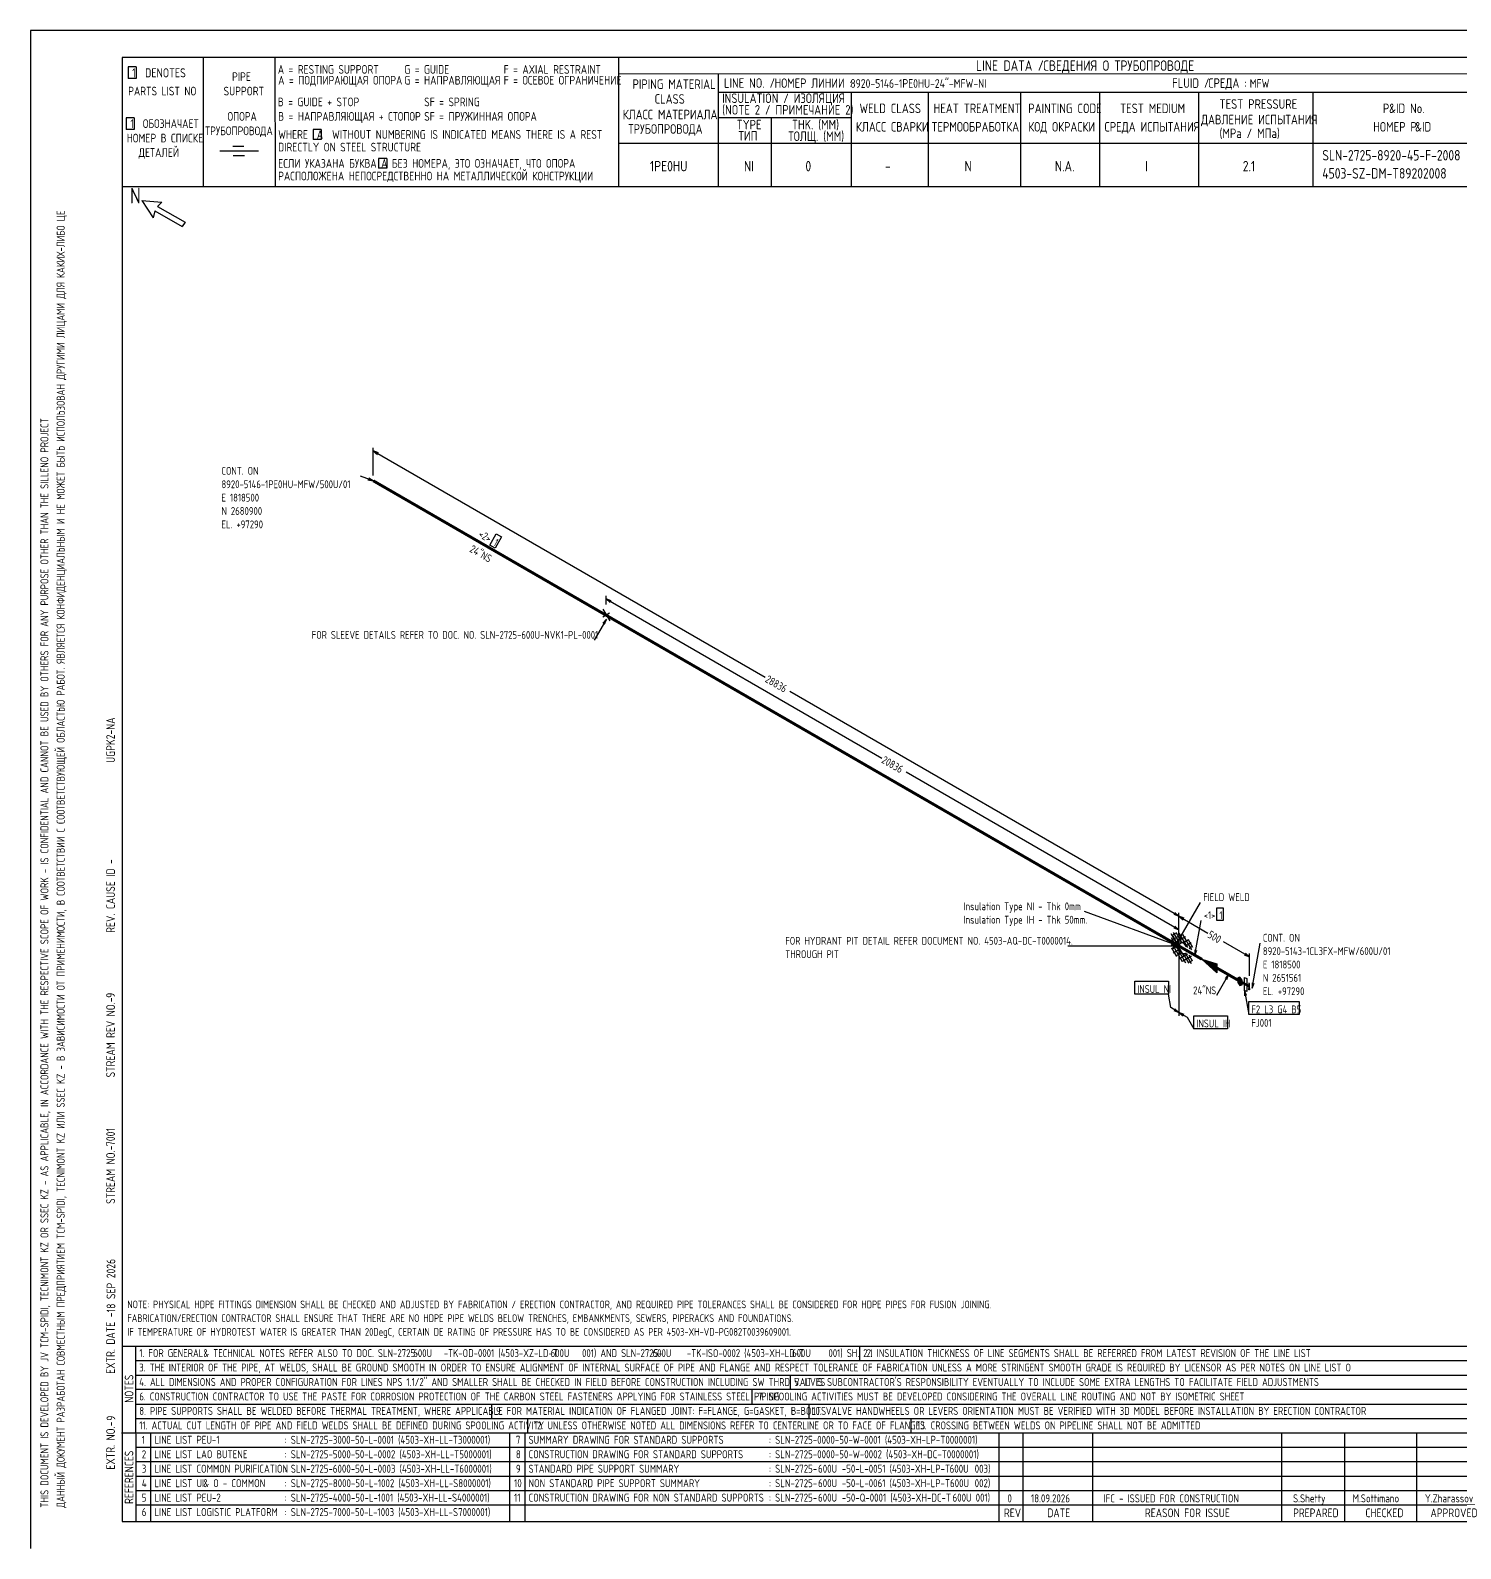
# Model space of a CAD drawing. Extents: x -1005 to 594, y -998 to 420.
# Drawn here: x 0 to 395.7, y 0 to 420 of the extents above; entities that cross this region are included whole.
import ezdxf

# ---------------------------------------------------------------- set-up
doc = ezdxf.new("R2010")
doc.units = 0
doc.styles.add('TTFN17', font='GOST type A')

msp = doc.modelspace()

# ---------------------------------------------------------------- linework, layer by layer
at = {"layer": 'GT_1', "flags": 128}
for points in [[(0, 420), (0, 0)], [(594, 420), (0, 420)], [(589.1, 412.5), (25.4, 412.5)], [(25.4, 412.5), (25.4, 7.5)], [(47.8, 412.5), (47.8, 376.7)], [(67.6, 412.5), (67.7, 376.7)], [(162.7, 412.5), (162.7, 376.7)], [(29.3, 409.9), (27.1, 409.9)], [(27.1, 409.9), (27.1, 406.7)], [(29.3, 409.9), (29.3, 406.7)], [(589.1, 408), (162.7, 407.9)], [(190.3, 407.8), (190.3, 376.7)], [(29.3, 406.7), (27.1, 406.7)], [(190.3, 402.9), (402.7, 402.9)], [(227.1, 402.9), (227.1, 376.7)], [(248.4, 402.9), (248.4, 376.8)], [(273.9, 402.9), (273.9, 376.7)], [(295.8, 402.9), (295.8, 376.7)], [(323.2, 402.9), (323.2, 376.7)], [(354.8, 402.9), (354.8, 376.8)], [(28.7, 395.8), (26.5, 395.8)], [(26.5, 395.8), (26.5, 392.6)], [(28.7, 395.8), (28.7, 392.6)], [(227.1, 395.8), (190.3, 395.8)], [(205, 395.8), (205, 376.7)], [(28.7, 392.6), (26.5, 392.6)], [(80.5, 392.6), (78.2, 392.6)], [(78.2, 392.6), (78.2, 389.8)], [(80.5, 392.6), (80.5, 389.8)], [(63.1, 386.6), (52.4, 386.6)], [(59.1, 387.9), (56, 387.9)], [(80.5, 389.8), (78.2, 389.8)], [(230.2, 388.7), (162.7, 388.7)], [(402.7, 388.7), (226.9, 388.7)], [(59.2, 385.3), (56.1, 385.3)], [(98.6, 384.6), (96.3, 384.6)], [(96.3, 384.6), (96.3, 381.9)], [(98.6, 384.6), (98.6, 381.9)], [(98.6, 381.9), (96.3, 381.9)], [(402.7, 376.7), (25.4, 376.7)], [(30.8, 372.9), (34, 368.1)], [(30.8, 372.9), (36.4, 372.5)], [(34.4, 370.1), (34, 368.1)], [(34.4, 370.1), (42, 365.7)], [(36.4, 372.5), (35.2, 371.3)], [(35.2, 371.3), (42.8, 366.9)], [(42.8, 366.9), (42, 365.7)], [(94.88, 296.9), (94.88, 304.55)], [(96.3, 303.12), (94.88, 303.65), (96, 302.68)], [(94.88, 303.65), (203.32, 241.03)], [(94.88, 295.4), (91.35, 296.68)], [(93.38, 295.62), (94.88, 295.4), (93.6, 296.15)], [(128.85, 280.7), (130.35, 279.88), (128.55, 276.8), (127.12, 277.62), (128.85, 280.7)], [(159.3, 261.2), (159.3, 263.6)], [(160.72, 262.18), (159.3, 262.7), (160.43, 261.73)], [(159.3, 262.7), (235.57, 218.68)], [(159.38, 257.15), (156, 251.3)], [(158.4, 259.85), (160.28, 256.62)], [(160.2, 258.8), (158.4, 257.68)], [(160.2, 258.8), (158.4, 257.68)], [(160.2, 258.8), (158.4, 257.68)], [(160.2, 258.8), (158.4, 257.68)], [(160.2, 258.8), (158.4, 257.68)], [(158.85, 255.72), (159.38, 257.15), (158.4, 256.02)], [(317.77, 174.95), (210.15, 237.12)], [(317.77, 171.2), (242.32, 214.78)], [(317.4, 167.75), (323.77, 178.78)], [(328.27, 177.28), (330, 177.28), (330, 173.75), (328.27, 173.75), (328.27, 177.28)], [(317.77, 166.7), (291.68, 176.22)], [(316.35, 175.47), (317.77, 174.95), (316.65, 175.93)], [(317.77, 169.7), (317.77, 175.85)], [(317.77, 169.7), (317.77, 175.85)], [(319.2, 174.43), (317.77, 174.95), (318.9, 173.97)], [(317.77, 174.95), (325.8, 170.3)], [(322.2, 164.15), (323.93, 173.75)], [(318.68, 169.93), (315.45, 168.12)], [(315.45, 168.05), (318.68, 162.43)], [(319.2, 163.78), (315.6, 170.07)], [(319.57, 169.25), (315.6, 166.93)], [(315.6, 169.03), (319.57, 162.05)], [(317.1, 170.38), (315.82, 169.62)], [(315.98, 169.7), (317.4, 167.22)], [(316.2, 170.45), (317.77, 167.75)], [(316.35, 171.72), (317.77, 171.2), (316.65, 172.18)], [(317.02, 170.38), (318.52, 167.75)], [(317.93, 169.18), (317.4, 167.75), (318.38, 168.88)], [(317.77, 169.7), (317.77, 172.1)], [(317.77, 170.3), (320.1, 166.25)], [(318.75, 169.85), (321.23, 165.65)], [(320.4, 168.43), (318.9, 167.53)], [(320.32, 168.5), (321.52, 166.4)], [(317.77, 166.7), (287.02, 166.7)], [(319.2, 167.97), (315.6, 165.88)], [(315.82, 166.03), (317.1, 163.78)], [(317.4, 166.78), (315.98, 165.8)], [(317.77, 165.65), (316.2, 164.75)], [(316.27, 166.93), (317.77, 166.7), (316.5, 167.45)], [(316.27, 166.47), (317.77, 166.7), (316.27, 166.93)], [(317.77, 165.88), (317.02, 166.25), (316.65, 167.3), (317.02, 167.97), (317.77, 167.53), (318.15, 166.47), (317.77, 165.88)], [(316.69, 167.2), (317.89, 167.2)], [(316.71, 167.4), (317.82, 167.4)], [(316.76, 167), (317.96, 167)], [(316.82, 167.6), (317.65, 167.6)], [(316.83, 166.8), (318.03, 166.8)], [(316.9, 166.6), (318.11, 166.6)], [(316.97, 166.4), (318.1, 166.4)], [(318.52, 164.75), (317.02, 164)], [(317.12, 166.2), (317.98, 166.2)], [(319.73, 164.68), (319.73, 164.68), (319.43, 164.53), (319.05, 164.53), (318.68, 164.75), (318.3, 165.05), (318, 165.43), (317.62, 165.95), (317.48, 166.47), (317.4, 166.93), (317.48, 167.38), (317.62, 167.68), (318, 167.82), (318.3, 167.82), (318.68, 167.68), (319.05, 167.45), (319.43, 167), (319.8, 166.47)], [(317.77, 165.2), (317.77, 147.43)], [(317.77, 165.2), (317.77, 147.43)], [(320.1, 164.45), (317.77, 163.1)], [(321.23, 163.85), (318.75, 162.43)], [(318.98, 164.53), (320.4, 162.05)], [(321.15, 167.6), (319.57, 166.7)], [(319.57, 164.6), (321.15, 161.9)], [(320.55, 164.22), (321.45, 162.65)], [(321.45, 166.55), (320.62, 165.95)], [(322.2, 165.65), (322.2, 164.15), (322.73, 165.57)], [(337.27, 163.7), (330.07, 167.82)], [(335.85, 164.22), (337.27, 163.7), (336.15, 164.68)], [(337.27, 158.45), (337.27, 164.6)], [(338.02, 155), (340.27, 167.53)], [(321.52, 162.72), (320.25, 161.97)], [(328.27, 160.62), (328.27, 159.28), (324.15, 163.03), (328.27, 161.82), (328.27, 159.43), (324.52, 162.8), (328.27, 161.75), (328.27, 159.65), (324.98, 162.57), (328.27, 161.53), (328.27, 159.8), (325.35, 162.28), (328.27, 161.38), (328.27, 159.95), (325.73, 162.12), (328.27, 161.22), (328.27, 160.1), (326.18, 161.82), (328.27, 161.07), (328.27, 160.32), (326.48, 161.68), (328.27, 160.85), (328.27, 160.47), (326.93, 161.38), (328.27, 160.7), (328.27, 160.62), (324.15, 163.03)], [(305.55, 156.95), (314.85, 156.95), (314.85, 153.35), (305.55, 153.35), (305.55, 156.95)], [(331.5, 158.82), (328.12, 152.97)], [(330.98, 157.4), (331.5, 158.82), (330.52, 157.7)], [(334.05, 156.65), (334.65, 155.82), (335.25, 155.97), (335.25, 157.25), (334.65, 158.07), (334.05, 157.93), (334.05, 156.65)], [(334.05, 157.8), (334.85, 157.8)], [(334.05, 157.6), (335, 157.6)], [(334.05, 157.4), (335.14, 157.4)], [(334.05, 157.2), (335.25, 157.2)], [(334.05, 157), (335.25, 157)], [(334.05, 156.8), (335.25, 156.8)], [(334.09, 156.6), (335.25, 156.6)], [(334.23, 156.4), (335.25, 156.4)], [(334.38, 156.2), (335.25, 156.2)], [(334.52, 156), (335.25, 156)], [(337.27, 155.68), (334.65, 157.18)], [(337.27, 155.45), (334.65, 156.95)], [(334.65, 156.8), (337.27, 155.3)], [(336.52, 155.9), (336.52, 154.1), (335.93, 154.4), (335.93, 158), (336.52, 157.7), (336.52, 155.9)], [(337.27, 154.55), (337.12, 154.62), (337.27, 156.35), (337.12, 156.43), (337.27, 154.55), (337.27, 156.35)], [(337.12, 156.43), (337.12, 154.62)], [(338.02, 156.5), (338.02, 155), (338.55, 156.43)], [(315.52, 149.68), (314.85, 153.35)], [(336.45, 152.97), (335.93, 154.4), (335.93, 152.9)], [(335.93, 154.4), (337.12, 147.72)], [(337.12, 151.32), (351.07, 151.32), (351.07, 147.72), (337.12, 147.72), (337.12, 151.32)], [(317.77, 148.32), (315.52, 149.68)], [(316.35, 148.85), (317.77, 148.32), (316.65, 149.3)], [(319.2, 147.8), (317.77, 148.32), (318.9, 147.35)], [(317.77, 148.32), (320.02, 147.05)], [(320.02, 147.05), (321.9, 143.82)], [(321.9, 147.43), (331.2, 147.43), (331.2, 143.82), (321.9, 143.82), (321.9, 147.43)], [(25.3, 56), (402.7, 56)], [(29.1, 56), (29.2, 7.5)], [(229.4, 56), (229.4, 52)], [(29.1, 52), (402.7, 52)], [(29.1, 48), (402.7, 48)], [(210.2, 48), (210.2, 44)], [(402.7, 44), (29.1, 44)], [(199.6, 44), (199.6, 40)], [(29.2, 40), (402.7, 40)], [(127.6, 40), (127.6, 36)], [(215.4, 40), (215.4, 36)], [(29.1, 36), (402.7, 36)], [(137.5, 36), (137.5, 32)], [(243.6, 36), (243.6, 32)], [(25.2, 32), (402.7, 32)], [(33.2, 32), (33.2, 7.6)], [(132.6, 32), (132.6, 7.6)], [(136.8, 32), (136.8, 7.6)], [(267.9, 32), (267.9, 7.5)], [(274.6, 32), (274.6, 7.5)], [(293.9, 32), (293.9, 7.5)], [(346.1, 32), (346.1, 7.5)], [(363.6, 32), (363.6, 7.5)], [(383.5, 32), (383.5, 7.5)], [(402.7, 28), (29.5, 28)], [(402.7, 24), (29.1, 24)], [(402.7, 20), (29.1, 20)], [(402.7, 16), (29.1, 16)], [(402.7, 12), (29.2, 12)], [(25.4, 7.5), (589.1, 7.5)], [(0, 0), (0, 0)]]:
    msp.add_lwpolyline(points, dxfattribs=at)
at = {"layer": 'GT_1', "const_width": 0.8, "flags": 128}
for points in [[(159.3, 258.2), (94.88, 295.4)], [(317.77, 166.7), (159.3, 258.2)], [(324.15, 163.03), (317.77, 166.7)], [(334.65, 156.95), (328.27, 160.62)]]:
    msp.add_lwpolyline(points, dxfattribs=at)

# ---------------------------------------------------------------- texts
at = {"layer": 'GT_1', "style": 'TTFN17'}
for s, height, p in [('LINE DATA /', 2.8875, (261.63, 408.8)), ('СВЕДЕНИЯ О ТРУБОПРОВОДЕ', 2.8875, (280.23, 408.8)), (' 1  DENOTES', 2.5025, (26.88, 407)), (' PIPE', 2.406, (54.56, 406)), ('A = RESTING SUPPORT', 2.4062, (68.46, 408)), ('A = ПОДПИРАЮЩАЯ ОПОРА', 2.4062, (68.56, 405)), ('G = GUIDE', 2.406, (103.46, 408)), ('G = НАПРАВЛЯЮЩАЯ', 2.4062, (103.46, 405)), ('F = AXIAL RESTRAINT', 2.4062, (130.96, 408)), ('F = ОСЕВОЕ ОГРАНИЧЕНИЕ', 2.4062, (130.96, 405)), ('PARTS LIST NO', 2.4062, (27.06, 402)), ('SUPPORT', 2.406, (53.46, 402)), ('PIPING MATERIAL', 2.6469, (166.6, 403.8)), ('LINE NO. /', 2.647, (191.9, 404.1)), ('НОМЕР ЛИНИИ :', 2.5987, (205.89, 404.1)), ('8920-5146-1PE0HU-24"-MFW-NI', 2.4062, (226.86, 404.1)), ('FLUID /', 2.647, (315.9, 404.1)), ('СРЕДА :', 2.647, (325.9, 404.1)), ('MFW', 2.406, (337.36, 404.1)), ('B = GUIDE + STOP', 2.4062, (68.46, 399)), ('SF = SPRING', 2.4062, (108.96, 399)), ('CLASS', 2.647, (172.7, 399.7)), ('(NOTE 2 / ПРИМЕЧАНИЕ 2)', 2.6469, (191.4, 396.7)), ('INSULATION / ИЗОЛЯЦИЯ', 2.6469, (191.4, 399.9)), ('WELD CLASS', 2.647, (229.4, 397.1)), ('HEAT TREATMENT', 2.6469, (249.9, 397.1)), ('PAINTING CODE', 2.6469, (276.1, 397.1)), ('TEST MEDIUM', 2.6469, (301.5, 397.1)), ('TEST PRESSURE', 2.6469, (329, 398.3)), ('P', 2.65, (374.2, 397.1)), ('&ID No.', 2.647, (375.91, 397.1)), (' 1  ОБОЗНАЧАЕТ', 2.4062, (26.46, 393)), ('ОПОРА', 2.406, (54.56, 395)), ('B = НАПРАВЛЯЮЩАЯ + СТОПОР', 2.4062, (68.56, 395)), ('SF = ПРУЖИННАЯ ОПОРА', 2.4062, (108.96, 395)), ('КЛАСС МАТЕРИАЛА', 2.6469, (163.9, 395.4)), ('TYPE', 2.647, (195.4, 392.6)), ('THK. (MM)', 2.647, (210.7, 392.6)), ('ДАВЛЕНИЕ ИСПЫТАНИЯ', 2.6469, (323.9, 394)), ('НОМЕР В СПИСКЕ', 2.4062, (26.66, 389)), ('ТРУБОПРОВОДА', 2.4062, (48.36, 391)), ('WHERE  A  WITHOUT NUMBERING IS INDICATED MEANS THERE IS A REST', 2.4062, (68.56, 390)), ('ТРУБОПРОВОДА', 2.6469, (165.4, 391.4)), ('ТИП', 2.647, (195.9, 389.5)), ('ТОЛЩ. (ММ)', 2.647, (209.7, 389.4)), ('КЛАСС СВАРКИ', 2.6469, (228.4, 392)), ('ТЕРМООБРАБОТКА', 2.6469, (249.4, 392)), ('КОД ОКРАСКИ', 2.6469, (276.1, 392)), ('СРЕДА ИСПЫТАНИЯ', 2.6469, (297.2, 392)), ('(MPa / МПа)', 2.6469, (329, 390.2)), ('НОМЕР P', 2.647, (371.5, 392)), ('&ID', 2.647, (383.1, 392)), ('ДЕТАЛЕЙ', 2.406, (29.96, 385)), ('DIRECTLY ON STEEL STRUCTURE', 2.4062, (68.56, 386.5)), ('SLN-2725-8920-45-F-2008', 2.8875, (357.43, 384)), ('ЕСЛИ УКАЗАНА БУКВА A БЕЗ НОМЕРА, ЭТО ОЗНАЧАЕТ, ЧТО ОПОРА', 2.4062, (68.56, 382)), ('1PE0HU', 2.888, (171.43, 381)), ('NI', 2.888, (197.43, 381)), ('0', 2.89, (214.43, 381)), ('-', 2.89, (236.43, 381)), ('N', 2.89, (258.43, 381)), ('N.A.', 2.888, (283.43, 381)), ('I', 2.89, (308.43, 381)), ('2.1', 2.888, (335.43, 381)), ('РАСПОЛОЖЕНА НЕПОСРЕДСТВЕННО НА МЕТАЛЛИЧЕСКОЙ КОНСТРУКЦИИ', 2.4062, (68.56, 378.5)), ('4503-SZ-DM-T89202008', 2.8875, (357.43, 379)), ('N', 4.33, (27.55, 372.1)), ('CONT. ON', 2.166, (52.87, 297.05)), ('8920-5146-1PE0HU-MFW/500U/01', 2.1656, (52.87, 293.35)), ('E 1818500', 2.166, (52.87, 289.65)), ('N 2680900', 2.166, (52.87, 285.96)), ('EL. +97290', 2.166, (52.87, 282.26)), ('FOR SLEEVE DETAILS REFER TO DOC. NO. SLN-2725-600U-NVK1-PL-0001', 2.1656, (77.84, 251.68)), ('FIELD WELD', 2.166, (324.48, 179.15)), ('Insulation Type NI - Thk 0mm', 2.1656, (258.17, 176.6)), ('Insulation Type IH - Thk 50mm.', 2.1656, (258.17, 172.9)), ('<1>', 2.166, (324.62, 174.12)), ('1', 2.17, (328.98, 174.12)), ('FOR HYDRANT PIT DETAIL REFER DOCUMENT NO. 4503-AQ-DC-T0000014.', 2.1656, (208.86, 167.07)), ('CONT. ON', 2.166, (340.98, 167.9)), ('THROUGH PIT', 2.1656, (208.86, 163.38)), ('8920-5143-1CL3FX-MFW/600U/01', 2.1656, (340.98, 164.2)), ('E 1818500', 2.166, (340.98, 160.5)), ('INSUL NI', 2.166, (306.24, 153.72)), ('24"NS', 2.166, (321.7, 153.35)), ('N 2651561', 2.166, (340.98, 156.81)), ('EL. +97290', 2.166, (340.98, 153.11)), ('F2 L3 G4 B5', 2.1656, (337.82, 148.1)), ('INSUL IH', 2.166, (322.6, 144.2)), ('FJ001', 2.166, (337.82, 144.35)), ('NOTE: PHYSICAL HDPE FITTINGS DIMENSION SHALL BE CHECKED AND ADJUSTED BY FABRICATION / ERECTION CONTRACTOR, AND REQUIRED PIPE TOLERANCES SHALL BE CONSIDERED FOR HDPE PIPES FOR FUSION JOINING.', 2.1175, (26.82, 66.5)), ('FABRICATION/ERECTION CONTRACTOR SHALL ENSURE THAT THERE ARE NO HDPE PIPE WELDS BELOW TRENCHES, EMBANKMENTS, SEWERS, PIPERACKS AND FOUNDATIONS.', 2.1175, (26.82, 62.7)), ('IF TEMPERATURE OF HYDROTEST WATER IS GREATER THAN 20DegC, CERTAIN DE RATING OF PRESSURE HAS TO BE CONSIDERED AS PER 4503-XH-VD-PG082T0039609001.', 2.1175, (26.82, 58.9)), ('1. FOR GENERAL', 2.1849, (30.13, 53)), ('& TECHNICAL NOTES REFER ALSO TO DOC. SLN-2725-      -TK-OD-0001 (4503-XZ-LD-T      001) AND SLN-2725-      -TK-ISO-0002 (4503-XH-LD-T      001) SH. 2.1', 2.18487, (47.87, 53)), ('600U', 2.185, (105.93, 53)), ('600U', 2.185, (143.93, 53)), ('600U', 2.185, (172.13, 53)), ('600U', 2.185, (210.73, 53)), ('2. INSULATION THICKNESS OF LINE SEGMENTS SHALL BE REFERRED FROM LATEST REVISION OF THE LINE LIST', 2.1849, (231.33, 53)), ('3. THE INTERIOR OF THE PIPE, AT WELDS, SHALL BE GROUND SMOOTH IN ORDER TO ENSURE ALIGNMENT OF INTERNAL SURFACE OF PIPE AND FLANGE AND RESPECT TOLERANCE OF FABRICATION UNLESS A MORE STRINGENT SMOOTH GRADE IS REQUIRED BY LICENSOR AS PER NOTES ON LINE LIST O', 2.18487, (30.13, 49)), ('4. ALL DIMENSIONS AND PROPER CONFIGURATION FOR LINES NPS 1.1/2" AND SMALLER SHALL BE CHECKED IN FIELD BEFORE CONSTRUCTION INCLUDING SW THRD VALVES', 2.18487, (30.13, 45)), ("5. IT IS SUBCONTRACTOR'S RESPONSIBILITY EVENTUALLY TO INCLUDE SOME EXTRA LENGTHS TO FACILITATE FIELD ADJUSTMENTS", 2.18487, (211.33, 45)), ('6. CONSTRUCTION CONTRACTOR TO USE THE PASTE FOR CORROSION PROTECTION OF THE CARBON STEEL FASTENERS APPLYING FOR STAINLESS STEEL PIPING', 2.18487, (30.13, 41)), ('7. SPOOLING ACTIVITIES MUST BE DEVELOPED CONSIDERING THE OVERALL LINE ROUTING AND NOT BY ISOMETRIC SHEET', 2.18487, (201.33, 41)), ('8. PIPE SUPPORTS SHALL BE WELDED BEFORE THERMAL TREATMENT, WHERE APPLICABLE', 2.1849, (30.13, 37)), ('9. FOR MATERIAL INDICATION OF FLANGED JOINT: F=FLANGE, G=GASKET, B=BOLTS', 2.1849, (128.83, 37)), ('10. VALVE HANDWHEELS OR LEVERS ORIENTATION MUST BE VERIFIED WITH 3D MODEL BEFORE INSTALLATION BY ERECTION CONTRACTOR', 2.18487, (216.33, 37)), ('11. ACTUAL CUT LENGTH OF PIPE AND FIELD WELDS SHALL BE DEFINED DURING SPOOLING ACTIVITY', 2.1849, (30.13, 33)), ('12. UNLESS OTHERWISE NOTED ALL DIMENSIONS REFER TO CENTERLINE OR TO FACE OF FLANGES', 2.1849, (139.33, 33)), ('13. CROSSING BETWEEN WELDS ON PIPELINE SHALL NOT BE ADMITTED', 2.1849, (245.33, 33)), ('1', 2.21, (30.83, 29)), ('LINE LIST PEU-1', 2.2138, (34.33, 29)), (': SLN-2725-3000-50-L-0001 (4503-XH-LL-T3000001)', 2.2138, (70.33, 29)), ('7', 2.21, (134.33, 29)), ('SUMMARY DRAWING FOR STANDARD SUPPORTS', 2.2138, (137.83, 29)), (': SLN-2725-0000-50-W-0001 (4503-XH-LP-T0000001)', 2.2138, (204.33, 29)), ('2', 2.21, (30.83, 25)), ('LINE LIST LAO BUTENE', 2.2138, (34.33, 25)), (': SLN-2725-5000-50-L-0002 (4503-XH-LL-T5000001)', 2.2138, (70.33, 25)), ('8', 2.21, (134.33, 25)), ('CONSTRUCTION DRAWING FOR STANDARD SUPPORTS', 2.2138, (137.83, 25)), (': SLN-2725-0000-50-W-0002 (4503-XH-DC-T0000001)', 2.2138, (204.33, 25)), ('3', 2.21, (30.83, 21)), ('LINE LIST COMMON PURIFICATION', 2.2138, (34.33, 21)), (': SLN-2725-6000-50-L-0003 (4503-XH-LL-T6000001)', 2.2138, (70.33, 21)), ('9', 2.21, (134.33, 21)), ('STANDARD PIPE SUPPORT SUMMARY', 2.2138, (137.83, 21)), (': SLN-2725-      -50-L-0051 (4503-XH-LP-T      003)', 2.2138, (204.33, 21)), ('600U', 2.214, (217.93, 21)), ('600U', 2.214, (254.33, 21)), ('4', 2.21, (30.83, 17)), ('LINE LIST UI', 2.2138, (34.33, 17)), ('& O - COMMON', 2.2138, (47.85, 17)), (': SLN-2725-8000-50-L-1002 (4503-XH-LL-S8000001)', 2.2138, (70.33, 17)), ('10', 2.214, (133.83, 17)), ('NON STANDARD PIPE SUPPORT SUMMARY', 2.2138, (137.83, 17)), (': SLN-2725-      -50-L-0061 (4503-XH-LP-T      002)', 2.2138, (204.33, 17)), ('600U', 2.214, (217.93, 17)), ('600U', 2.214, (254.43, 17)), ('5', 2.21, (30.83, 13)), ('LINE LIST PEU-2', 2.2138, (34.33, 13)), (': SLN-2725-4000-50-L-1001 (4503-XH-LL-S4000001)', 2.2138, (70.33, 13)), ('11', 2.214, (133.83, 13)), ('CONSTRUCTION DRAWING FOR NON STANDARD SUPPORTS', 2.2138, (137.83, 13)), (': SLN-2725-      -50-Q-0001 (4503-XH-DC-T      001)', 2.2138, (204.33, 13)), ('600U', 2.214, (217.93, 13)), ('600U', 2.214, (255.13, 13)), ('0', 2.21, (270.33, 12.8)), ('18.09.2026', 2.214, (276.83, 12.8)), ('IFC - ISSUED FOR CONSTRUCTION', 2.2138, (296.93, 12.8)), ('S.Shetty', 2.214, (349.33, 12.8)), ('M.Sottimano', 2.2138, (365.83, 12.8)), ('Y.Zharassov', 2.2138, (385.83, 12.8)), ('6', 2.21, (30.83, 9)), ('LINE LIST LOGISTIC PLATFORM', 2.2138, (34.33, 9)), (': SLN-2725-7000-50-L-1003 (4503-XH-LL-S7000001)', 2.2138, (70.33, 9)), ('REV', 2.406, (269.36, 8.7)), ('DATE', 2.406, (281.36, 8.7)), ('REASON FOR ISSUE', 2.4062, (308.36, 8.7)), ('PREPARED', 2.406, (349.36, 8.7)), ('CHECKED', 2.406, (369.36, 8.7)), ('APPROVED', 2.406, (387.36, 8.7))]:
    msp.add_text(s, height=height, dxfattribs=at).set_placement(p)
for s, height, rotation, p in [('ДАННЫЙ ДОКУМЕНТ РАЗРАБОТАН СОВМЕСТНЫМ ПРЕДПРИЯТИЕМ TCM-SPIDI, TECNIMONT KZ ИЛИ SSEC KZ - В ЗАВИСИМОСТИ ОТ ПРИМЕНИМОСТИ, В СООТВЕТСТВИИ С СООТВЕТСТВУЮЩЕЙ ОБЛАСТЬЮ РАБОТ. ЯВЛЯЕТСЯ КОНФИДЕНЦИАЛЬНЫМ И НЕ МОЖЕТ БЫТЬ ИСПОЛЬЗОВАН ДРУГИМИ ЛИЦАМИ ДЛЯ КАКИХ-ЛИБО ЦЕ', 2.21375, 90, (9.5, 11.33)), ('THIS DOCUMENT IS DEVELOPED BY JV TCM-SPIDI, TECNIMONT KZ OR SSEC KZ - AS APPLICABLE, IN ACCORDANCE WITH THE RESPECTIVE SCOPE OF WORK - IS CONFIDENTIAL AND CANNOT BE USED BY OTHERS FOR ANY PURPOSE OTHER THAN THE SILLENO PROJECT', 2.21375, 90, (5, 11.33)), ('24"NS', 2.166, -30, (121.33, 275.89)), ('<2>', 2.166, -30, (123.72, 280.02)), ('1', 2.17, -30, (127.9, 277.61)), ('28836', 2.166, -30, (203.08, 239.88)), ('UGPK2-NA', 2.406, 90, (23.4, 217.36)), ('20836', 2.166, -30, (235.29, 217.53)), ('REV. CAUSE ID -', 2.4062, 90, (23.4, 170.36)), ('500', 2.166, -30, (325.49, 169.2)), ('9', 2.41, 90, (23.4, 152.36)), ('STREAM REV NO.-', 2.4062, 90, (23.4, 130.36)), ('7001', 2.406, 90, (23.4, 111.36)), ('STREAM NO.-', 2.4062, 90, (23.4, 95.36)), ('18 SEP 2026', 2.4062, 90, (23.5, 65.36)), ('EXTR. DATE -', 2.4062, 90, (23.4, 48.36)), ('NOTES', 2.406, 90, (28.5, 40.36)), ('EXTR. NO.-', 2.406, 90, (23.4, 21.86)), ('9', 2.41, 90, (23.5, 35.36)), ('REFERENCES', 2.406, 90, (28.5, 12.36))]:
    msp.add_text(s, height=height, rotation=rotation, dxfattribs=at).set_placement(p)

doc.saveas('drawing.dxf')
